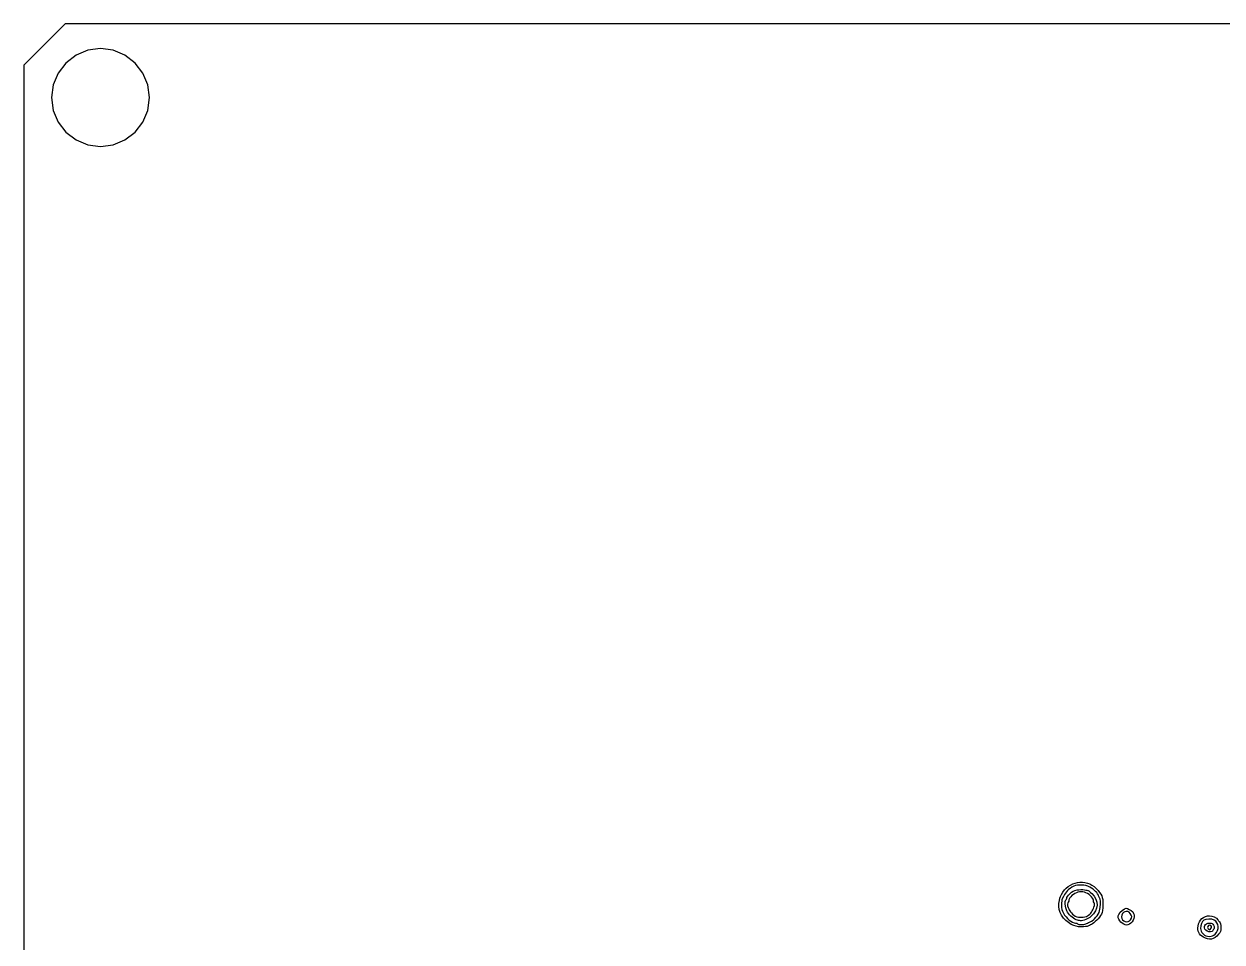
# Model space of a CAD drawing. Extents: x 177 to 584, y 158 to 1022.
# Drawn here: x 176.6 to 400.8, y 849.9 to 1021.7 of the extents above; entities that cross this region are included whole.
import ezdxf

# ---------------------------------------------------------------- set-up
doc = ezdxf.new("R2010")
doc.units = 0
for name, color, linetype in [('CUTOUTS', 7, 'CONTINUOUS'), ('PERIMETER', 7, 'CONTINUOUS'), ('Top', 7, 'CONTINUOUS')]:
    doc.layers.add(name, color=color, linetype=linetype)

msp = doc.modelspace()

# ---------------------------------------------------------------- linework, layer by layer
at = {"layer": 'CUTOUTS', "color": 7}
msp.add_lwpolyline([(200.053005, 1007.960725), (199.735005, 1010.351725), (198.825005, 1012.542726), (197.382005, 1014.427726), (195.470005, 1015.897726), (193.240005, 1016.818726), (190.887005, 1017.125726), (188.534005, 1016.818726), (186.305005, 1015.897726), (184.392005, 1014.427726), (182.950005, 1012.542726), (182.039005, 1010.351725), (181.722005, 1007.960725), (182.039005, 1005.568725), (182.950005, 1003.377725), (184.392005, 1001.493725), (186.305005, 1000.022725), (188.534005, 999.101725), (190.887005, 998.794725), (193.240005, 999.101725), (195.470005, 1000.022725), (197.382005, 1001.493725), (198.825005, 1003.377725), (199.735005, 1005.568725), (200.053005, 1007.960725)], close=True, dxfattribs=at)
at = {"layer": 'PERIMETER', "color": 7}
msp.add_lwpolyline([(566.663014, 1021.738726), (184.291005, 1021.738726), (176.566004, 1014.013726), (176.566004, 634.396716), (184.291005, 626.666716), (566.663014, 626.666716), (574.388014, 634.396716), (574.388014, 1014.013726)], close=True, dxfattribs=at)
at = {"layer": 'Top', "color": 7}
for points in [[(375.588209, 854.798892)], [(372.544899, 853.218361)], [(373.508619, 854.081052)], [(375.274839, 853.309492)], [(382.41424, 853.236272)], [(383.66361, 854.077312)], [(397.73053, 852.101751)], [(398.69229, 852.419861)], [(397.29248, 850.811571)], [(399.5041, 851.398961)]]:
    msp.add_lwpolyline(points, close=True, dxfattribs=at)
for points in [[(370.719439, 858.813952), (371.998349, 861.320842), (375.295819, 861.891722), (377.21392, 859.938332)], [(370.239599, 857.126522), (370.372259, 858.043262), (370.430189, 858.246982), (370.719439, 858.813952)], [(372.668619, 860.154722), (371.697249, 859.522502), (371.495629, 859.281602), (370.859639, 857.993292)], [(371.709679, 858.121572), (371.709679, 858.241262), (371.975979, 858.605482), (372.301449, 858.930952)], [(373.790469, 859.226942), (373.075599, 859.038192), (372.124869, 858.211612), (372.124869, 857.778842)], [(372.301449, 858.930952), (372.779909, 859.409422), (373.038239, 859.549422), (373.650649, 859.662162)], [(374.329169, 860.556722), (373.411459, 860.553722), (373.205609, 860.504222), (372.668619, 860.154722)], [(373.650649, 859.662162), (374.112139, 859.747062), (374.651399, 859.754462), (375.030799, 859.680962)], [(375.025749, 859.226942), (374.551629, 859.352142), (374.264629, 859.352142), (373.790469, 859.226942)], [(376.058359, 860.174332), (375.476729, 860.503212), (375.223079, 860.559302), (374.329169, 860.556722)], [(376.691409, 857.729162), (376.691409, 858.212252), (375.786339, 859.026102), (375.025749, 859.226942)], [(375.030799, 859.680962), (375.373289, 859.614562), (375.692699, 859.557572), (375.740609, 859.554252)], [(375.740609, 859.554252), (375.788509, 859.551252), (376.082839, 859.300622), (376.394679, 858.998002)], [(377.74263, 858.441152), (377.48317, 859.107212), (376.919189, 859.687572), (376.058359, 860.174332)], [(376.394679, 858.998002), (377.77156, 857.661772), (377.71547, 855.992452), (376.250469, 854.706742)], [(377.21392, 859.938332), (378.27967, 858.852972), (378.49029, 858.356272), (378.49029, 856.928312)], [(372.544899, 853.218361), (371.065959, 853.960152), (370.034459, 855.708842), (370.239599, 857.126522)], [(370.859639, 857.993292), (370.794439, 857.861132), (370.741019, 857.349612), (370.741019, 856.856572)], [(370.741019, 856.856572), (370.741019, 856.155872), (370.819019, 855.815542), (371.098449, 855.297922)], [(371.708869, 855.775382), (371.417249, 856.395772), (371.331439, 857.670192), (371.571299, 857.818442)], [(371.571299, 857.818442), (371.647399, 857.865442), (371.709679, 858.001892), (371.709679, 858.121572)], [(371.986489, 857.403302), (371.815319, 857.297512), (371.806059, 856.721122), (371.970389, 856.398172)], [(372.124869, 857.778842), (372.124869, 857.619332), (372.062569, 857.450342), (371.986489, 857.403302)], [(376.847889, 857.232982), (376.761789, 857.319082), (376.691409, 857.542332), (376.691409, 857.729162)], [(376.813689, 856.430902), (376.955479, 856.911082), (376.964219, 857.116592), (376.847889, 857.232982)], [(377.96483, 857.936942), (377.88713, 858.100092), (377.7871, 858.326982), (377.74263, 858.441152)], [(377.8579, 855.742742), (378.05034, 856.584762), (378.10218, 857.648672), (377.96483, 857.936942)], [(378.49029, 856.928312), (378.49029, 855.931542), (378.43349, 855.593202), (378.1891, 855.135402)], [(371.098449, 855.297922), (371.618559, 854.334302), (372.705819, 853.459472), (373.383329, 853.459472)], [(373.508619, 854.081012), (372.839139, 854.320652), (372.038249, 855.074662), (371.708869, 855.775382)], [(371.970389, 856.398172), (372.037589, 856.266012), (372.177719, 855.976122), (372.281739, 855.753962)], [(372.281739, 855.753962), (372.385759, 855.531812), (372.713719, 855.173752), (373.010549, 854.958282)], [(373.010549, 854.958282), (373.463439, 854.629522), (373.686599, 854.566512), (374.398149, 854.566512)], [(376.250469, 854.706742), (375.710169, 854.232562), (374.814889, 853.864882), (374.269709, 853.893262)], [(374.398149, 854.566512), (374.964009, 854.566512), (375.359879, 854.643812), (375.588209, 854.798892)], [(375.588119, 854.798892), (376.200449, 855.214792), (376.619299, 855.772542), (376.813689, 856.430902)], [(375.999459, 853.653302), (376.873609, 854.045142), (377.67613, 854.947412), (377.8579, 855.742742)], [(378.1891, 855.135402), (377.81632, 854.437022), (376.873149, 853.453512), (376.334169, 853.201141)], [(381.46, 854.212532), (381.27353, 854.605492), (381.27489, 854.696452), (381.4732, 855.094052)], [(381.4732, 855.094052), (381.71711, 855.582972), (382.47811, 856.227072), (382.81187, 856.227072)], [(383.60092, 855.271642), (383.0642, 856.025392), (381.94978, 855.585192), (381.94978, 854.619432)], [(381.94978, 854.619432), (381.94978, 853.770832), (383.20305, 853.374402), (383.66361, 854.077312)], [(382.81187, 856.227072), (383.11771, 856.227072), (383.7247, 855.889872), (384.0528, 855.537692)], [(384.0528, 855.537692), (384.63244, 854.915522), (384.30069, 853.686092), (383.43689, 853.255172)], [(383.66362, 854.077312), (383.95912, 854.528312), (383.94551, 854.787732), (383.60092, 855.271642)], [(396.28071, 852.874521), (396.44837, 854.043762), (397.32991, 854.843252), (398.45149, 854.843252)], [(399.2822, 854.031102), (398.84187, 854.266502), (397.67869, 854.261572), (397.39134, 854.023102)], [(398.45149, 854.843252), (398.97878, 854.843252), (399.73275, 854.456752), (399.97682, 854.061342)], [(374.444559, 852.768621), (373.588489, 852.769541), (373.306769, 852.836221), (372.544899, 853.218361)], [(373.383329, 853.459472), (373.519369, 853.459472), (373.669149, 853.397172), (373.716189, 853.321092)], [(374.269709, 853.893262), (374.117489, 853.901262), (373.774999, 853.985662), (373.508619, 854.081052)], [(373.716189, 853.321092), (373.823349, 853.147711), (374.952209, 853.139281), (375.274839, 853.309492)], [(375.689979, 852.889791), (375.557819, 852.822591), (374.997379, 852.768041), (374.444559, 852.768621)], [(375.274839, 853.309462), (375.406999, 853.379162), (375.733079, 853.533902), (375.999459, 853.653302)], [(376.334169, 853.201141), (376.112019, 853.097131), (375.822139, 852.957021), (375.689979, 852.889791)], [(382.41428, 853.236282), (381.9122, 853.515272), (381.6764, 853.756502), (381.46, 854.212532)], [(383.43689, 853.255172), (382.94996, 853.012251), (382.82167, 853.009881), (382.41424, 853.236272)], [(397.29248, 850.811571), (396.4761, 851.329311), (396.15346, 851.987141), (396.28071, 852.874521)], [(397.39134, 854.023102), (397.04122, 853.732522), (396.75643, 853.037741), (396.75643, 852.474151)], [(396.75643, 852.474151), (396.75643, 852.054681), (396.85668, 851.846261), (397.24538, 851.457561)], [(397.73048, 852.101751), (397.15004, 852.724781), (397.54421, 853.459452), (398.45893, 853.459452)], [(398.90137, 851.904801), (398.62409, 851.701081), (398.00713, 851.804901), (397.73053, 852.101751)], [(398.43614, 853.044311), (398.10884, 853.044311), (397.9408, 852.661911), (398.15479, 852.404061)], [(398.15479, 852.404061), (398.35675, 852.160711), (398.48024, 852.164341), (398.69229, 852.419861)], [(398.69229, 852.419841), (398.91699, 852.690591), (398.77189, 853.044311), (398.43614, 853.044311)], [(398.45893, 853.459452), (398.87893, 853.459452), (398.99917, 853.390252), (399.177, 853.046401)], [(399.2152, 852.319901), (399.1187, 852.147511), (398.97748, 851.960721), (398.90137, 851.904801)], [(399.177, 853.046401), (399.35373, 852.704651), (399.36032, 852.579241), (399.2152, 852.319901)], [(399.5041, 851.398961), (400.33113, 852.150901), (400.21464, 853.532622), (399.2822, 854.031102)], [(399.97682, 854.061342), (400.03562, 853.966142), (400.18565, 853.786262), (400.31031, 853.661602)], [(400.54778, 852.639041), (400.55678, 851.948401), (400.50388, 851.778471), (400.1451, 851.354131)], [(400.31031, 853.661602), (400.46446, 853.507452), (400.54043, 853.180321), (400.54778, 852.639041)], [(397.24538, 851.457561), (397.66882, 851.034111), (397.82175, 850.969161), (398.38701, 850.972671)], [(400.1451, 851.354131), (399.2986, 850.353031), (398.31154, 850.165301), (397.29248, 850.811571)], [(398.38701, 850.972671), (398.91774, 850.975671), (399.12648, 851.055671), (399.5041, 851.398961)]]:
    msp.add_open_spline(points, degree=3, dxfattribs=at)

doc.saveas('drawing.dxf')
